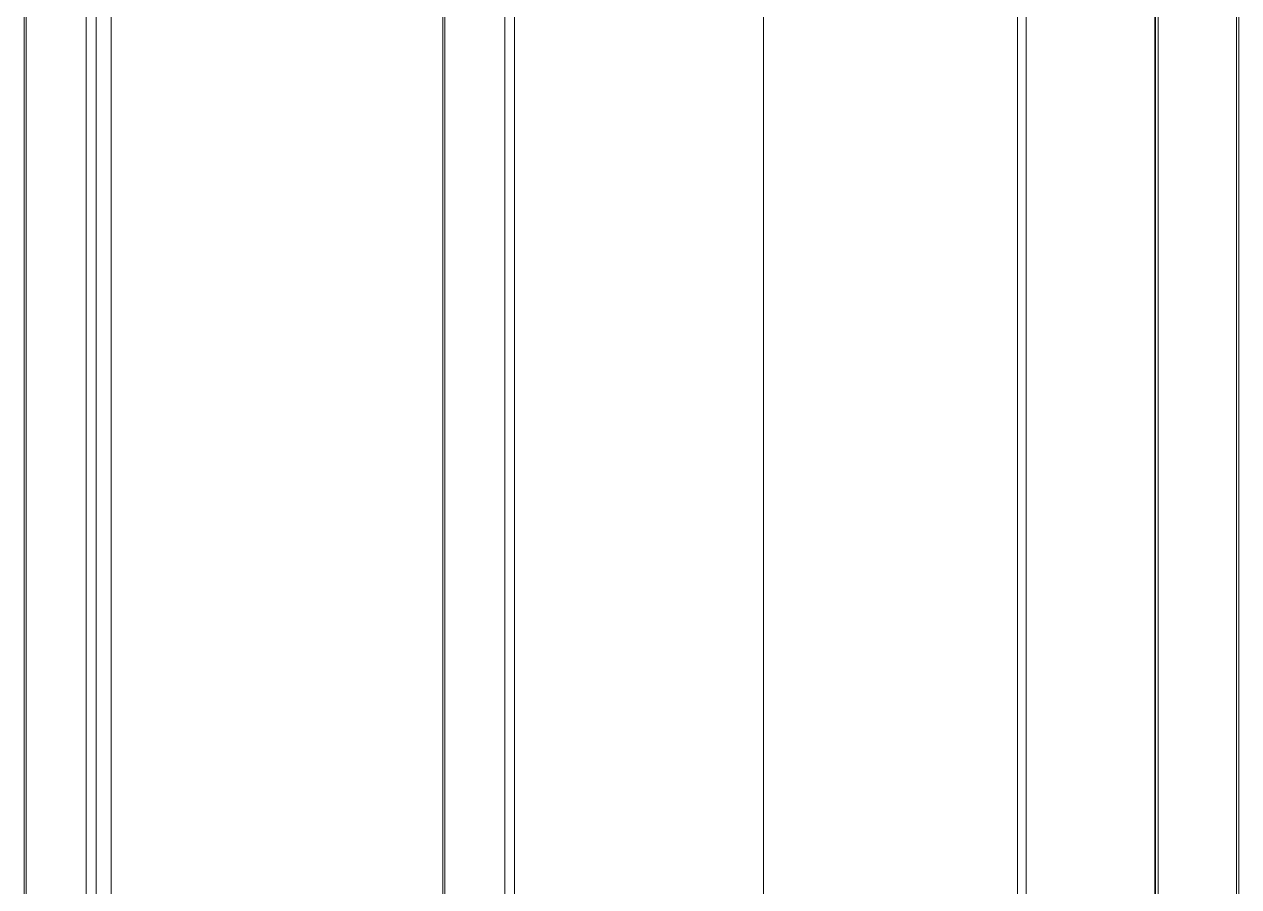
# Model space of a CAD drawing. Header units: millimetres. Extents: x 1177 to 2959, y 93 to 1353.
# Drawn here: x 2579.2 to 2768.8, y 933.4 to 1068.1 of the extents above; entities that cross this region are included whole.
import ezdxf

# ---------------------------------------------------------------- set-up
doc = ezdxf.new("R2010")
doc.units = ezdxf.units.MM
doc.header["$LTSCALE"] = 0.1
doc.layers.get('0').update_dxf_attribs({"lineweight": 13})

msp = doc.modelspace()

# ---------------------------------------------------------------- linework, layer by layer
for p, q in [((2768.52, 1214.47), (2768.52, 586.59)), ((2768.85, 1214.8), (2768.85, 586.9)), ((2756.26, 574.89), (2756.26, 1203)), ((2755.75, 1202.55), (2755.75, 572.52)), ((2755.87, 572.76), (2755.87, 1202.66)), ((2579.15, 559.06), (2579.15, 1192.2)), ((2579.47, 1191.65), (2579.47, 558.51)), ((2590.39, 1185.03), (2590.39, 548.78)), ((2588.83, 548.78), (2588.83, 1181.92)), ((2592.72, 1183.25), (2592.72, 553.54)), ((2735.65, 549.77), (2735.65, 1182.91)), ((2734.29, 1180.27), (2734.29, 547.13)), ((2694.62, 1157.72), (2694.62, 524.58)), ((2644.51, 1145.98), (2644.52, 512.84)), ((2644.84, 1145.43), (2644.84, 512.29)), ((2654.2, 502.56), (2654.2, 1135.7)), ((2655.73, 505.65), (2655.73, 1135.68))]:
    msp.add_line(p, q)

doc.saveas('drawing.dxf')
